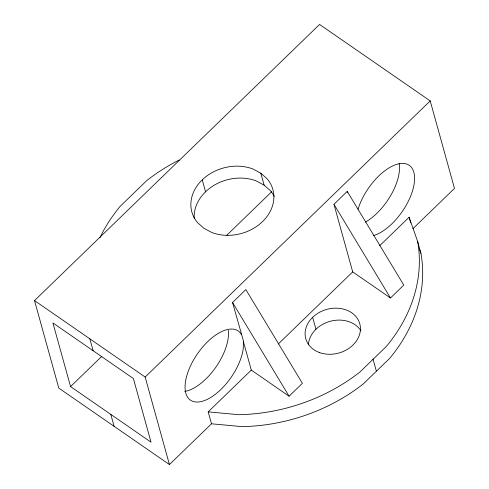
<?xml version="1.0" encoding="UTF-8"?>
<svg xmlns="http://www.w3.org/2000/svg" width="489" height="489" viewBox="0 0 489 489"><rect width="100%" height="100%" fill="white"/><g stroke="black" fill="none" stroke-linecap="round" stroke-linejoin="round"><path stroke-width="0.73" d="M202.269 179.952L202.831 179.292A42.036 33.961 -15.5 0 1 252.892 168.974L260.796 173.204L267.22 178.87A42.036 33.961 -15.5 0 1 263.168 220.979L261.902 222.202A42.036 33.961 -15.5 0 1 211.841 232.519L203.937 228.29L197.513 222.623A42.036 33.961 -15.5 0 1 201.566 180.514L202.269 179.952L205.582 191.884L204.879 192.446A42.036 33.961 -15.5 0 0 194.219 218.216M205.582 191.884L206.138 191.223A42.036 33.961 -15.5 0 1 256.205 180.906L264.103 185.142L270.527 190.802A42.036 33.961 -15.5 0 1 274.262 196.462M379.635 245.778L409.104 217.232L417.618 241.377A168.137 135.85 -15.5 0 1 386.469 346.31L359.941 372.007A168.137 135.85 -15.5 0 1 238.711 414.696L208.192 411.866L211.499 423.798L169.426 464.55L58.79 388.095L34.523 300.588L319.574 24.45L430.21 100.905L454.477 188.412L412.954 228.638M417.618 241.377L420.931 253.308A168.137 135.85 -15.5 0 1 389.776 358.241L363.254 383.938A168.137 135.85 -15.5 0 1 242.018 426.628L211.499 423.798M70.569 386.591L52.916 322.948L133.381 378.547L151.034 442.19L70.569 386.591L101.81 356.322M226.798 235.246L271.743 191.7M169.426 464.55L145.16 377.043L430.21 100.905M333.95 204.274L347.239 191.376L403.773 285.105L390.485 297.997L352.703 271.89L333.95 204.274L390.485 297.997M208.192 411.866L251.297 370.1L243.351 341.438M278.296 343.975L352.703 271.89M241.462 334.629A42.036 20.532 -55.4 0 0 194.769 357.96A42.036 20.532 -55.4 0 0 200.514 401.714A42.036 20.532 -55.4 0 0 243.277 348.449L243.357 340.692L232.544 302.483L245.863 289.604L302.398 383.333L289.085 396.212L251.297 370.1M34.523 300.588L145.16 377.043M232.544 302.483L289.085 396.212M419.428 249.048L420.931 253.308M409.104 217.232L410.656 222.85M347.239 191.376L347.642 192.837M373.003 359.018L376.31 370.955M312.654 317.318L315.961 329.25M260.796 173.204L264.103 185.142M89.842 338.816L93.148 350.747M110.801 414.391L114.108 426.322M99.976 237.63A168.137 135.85 -15.5 0 1 120.184 206.327L146.706 180.637A168.137 135.85 -15.5 0 1 179.194 160.019M228.271 330.264A42.036 20.532 -55.4 0 1 215.392 367.844A42.036 20.532 -55.4 0 1 184.683 391.42M358.04 209.31A42.036 20.532 -55.4 0 1 396.402 164.451A42.036 20.532 -55.4 0 1 412.215 191.804A42.036 20.532 -55.4 0 1 373.254 235.625M399.128 163.497A42.036 20.532 -55.4 0 1 365.375 222.122M308.425 344.843A28.02 22.641 -15.5 0 1 330.344 321.249A28.02 22.641 -15.5 0 1 360.949 330.815M319.623 352.6A28.02 22.641 -15.5 0 0 360.43 328.033A28.02 22.641 -15.5 0 0 318.26 313.027A28.02 22.641 -15.5 0 0 319.623 352.6"/></g></svg>
